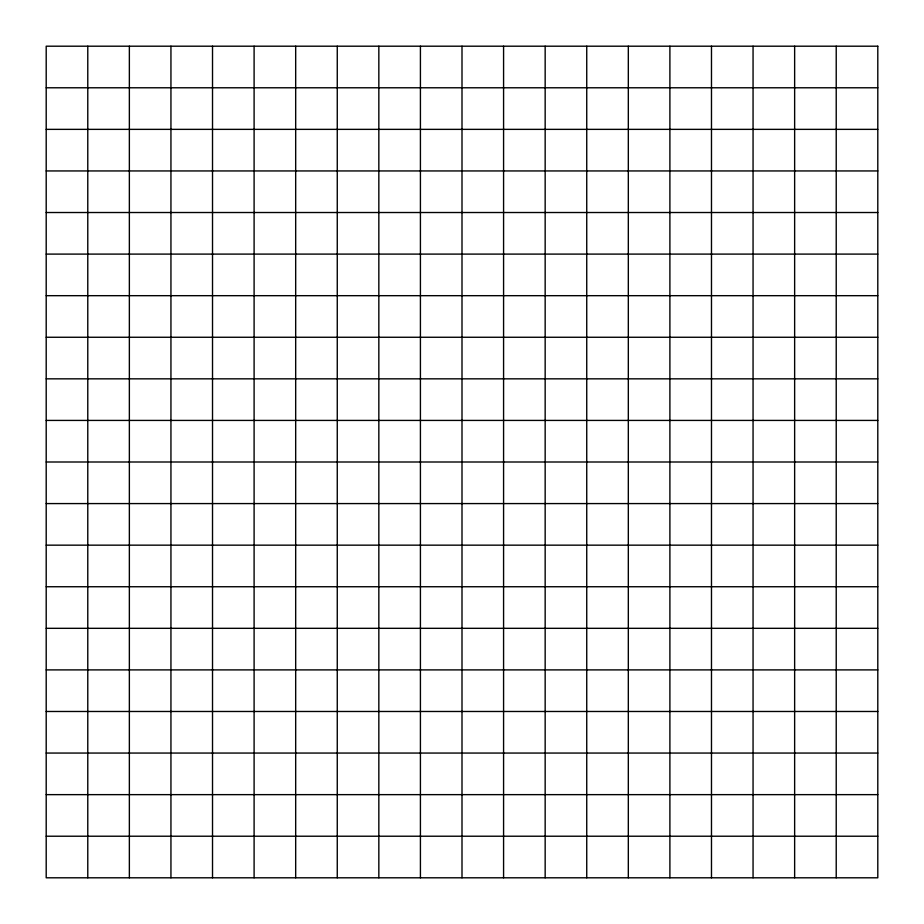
<?xml version="1.0" encoding="UTF-8"?>
<svg xmlns="http://www.w3.org/2000/svg" width="924" height="924" viewBox="0 0 924 924"><rect width="100%" height="100%" fill="white"/><g stroke="black" fill="none" stroke-linecap="round" stroke-linejoin="round"><path stroke-width="1.39" d="M46.2 87.78L877.8 87.78M46.2 129.36L877.8 129.36M46.2 170.94L877.8 170.94M46.2 212.52L877.8 212.52M46.2 254.1L877.8 254.1M46.2 295.68L877.8 295.68M46.2 337.26L877.8 337.26M46.2 378.84L877.8 378.84M46.2 420.42L877.8 420.42M46.2 462L877.8 462M46.2 503.58L877.8 503.58M46.2 545.16L877.8 545.16M46.2 586.74L877.8 586.74M46.2 628.32L877.8 628.32M46.2 669.9L877.8 669.9M46.2 711.48L877.8 711.48M46.2 753.06L877.8 753.06M46.2 794.64L877.8 794.64M46.2 836.22L877.8 836.22M836.22 46.2L836.22 877.8M794.64 46.2L794.64 877.8M753.06 46.2L753.06 877.8M711.48 46.2L711.48 877.8M669.9 46.2L669.9 877.8M628.32 46.2L628.32 877.8M586.74 46.2L586.74 877.8M545.16 46.2L545.16 877.8M503.58 46.2L503.58 877.8M462 46.2L462 877.8M420.42 46.2L420.42 877.8M378.84 46.2L378.84 877.8M337.26 46.2L337.26 877.8M295.68 46.2L295.68 877.8M254.1 46.2L254.1 877.8M212.52 46.2L212.52 877.8M170.94 46.2L170.94 877.8M129.36 46.2L129.36 877.8M87.78 46.2L87.78 877.8M877.8 46.2L46.2 46.2L46.2 877.8L877.8 877.8L877.8 46.2"/></g></svg>
